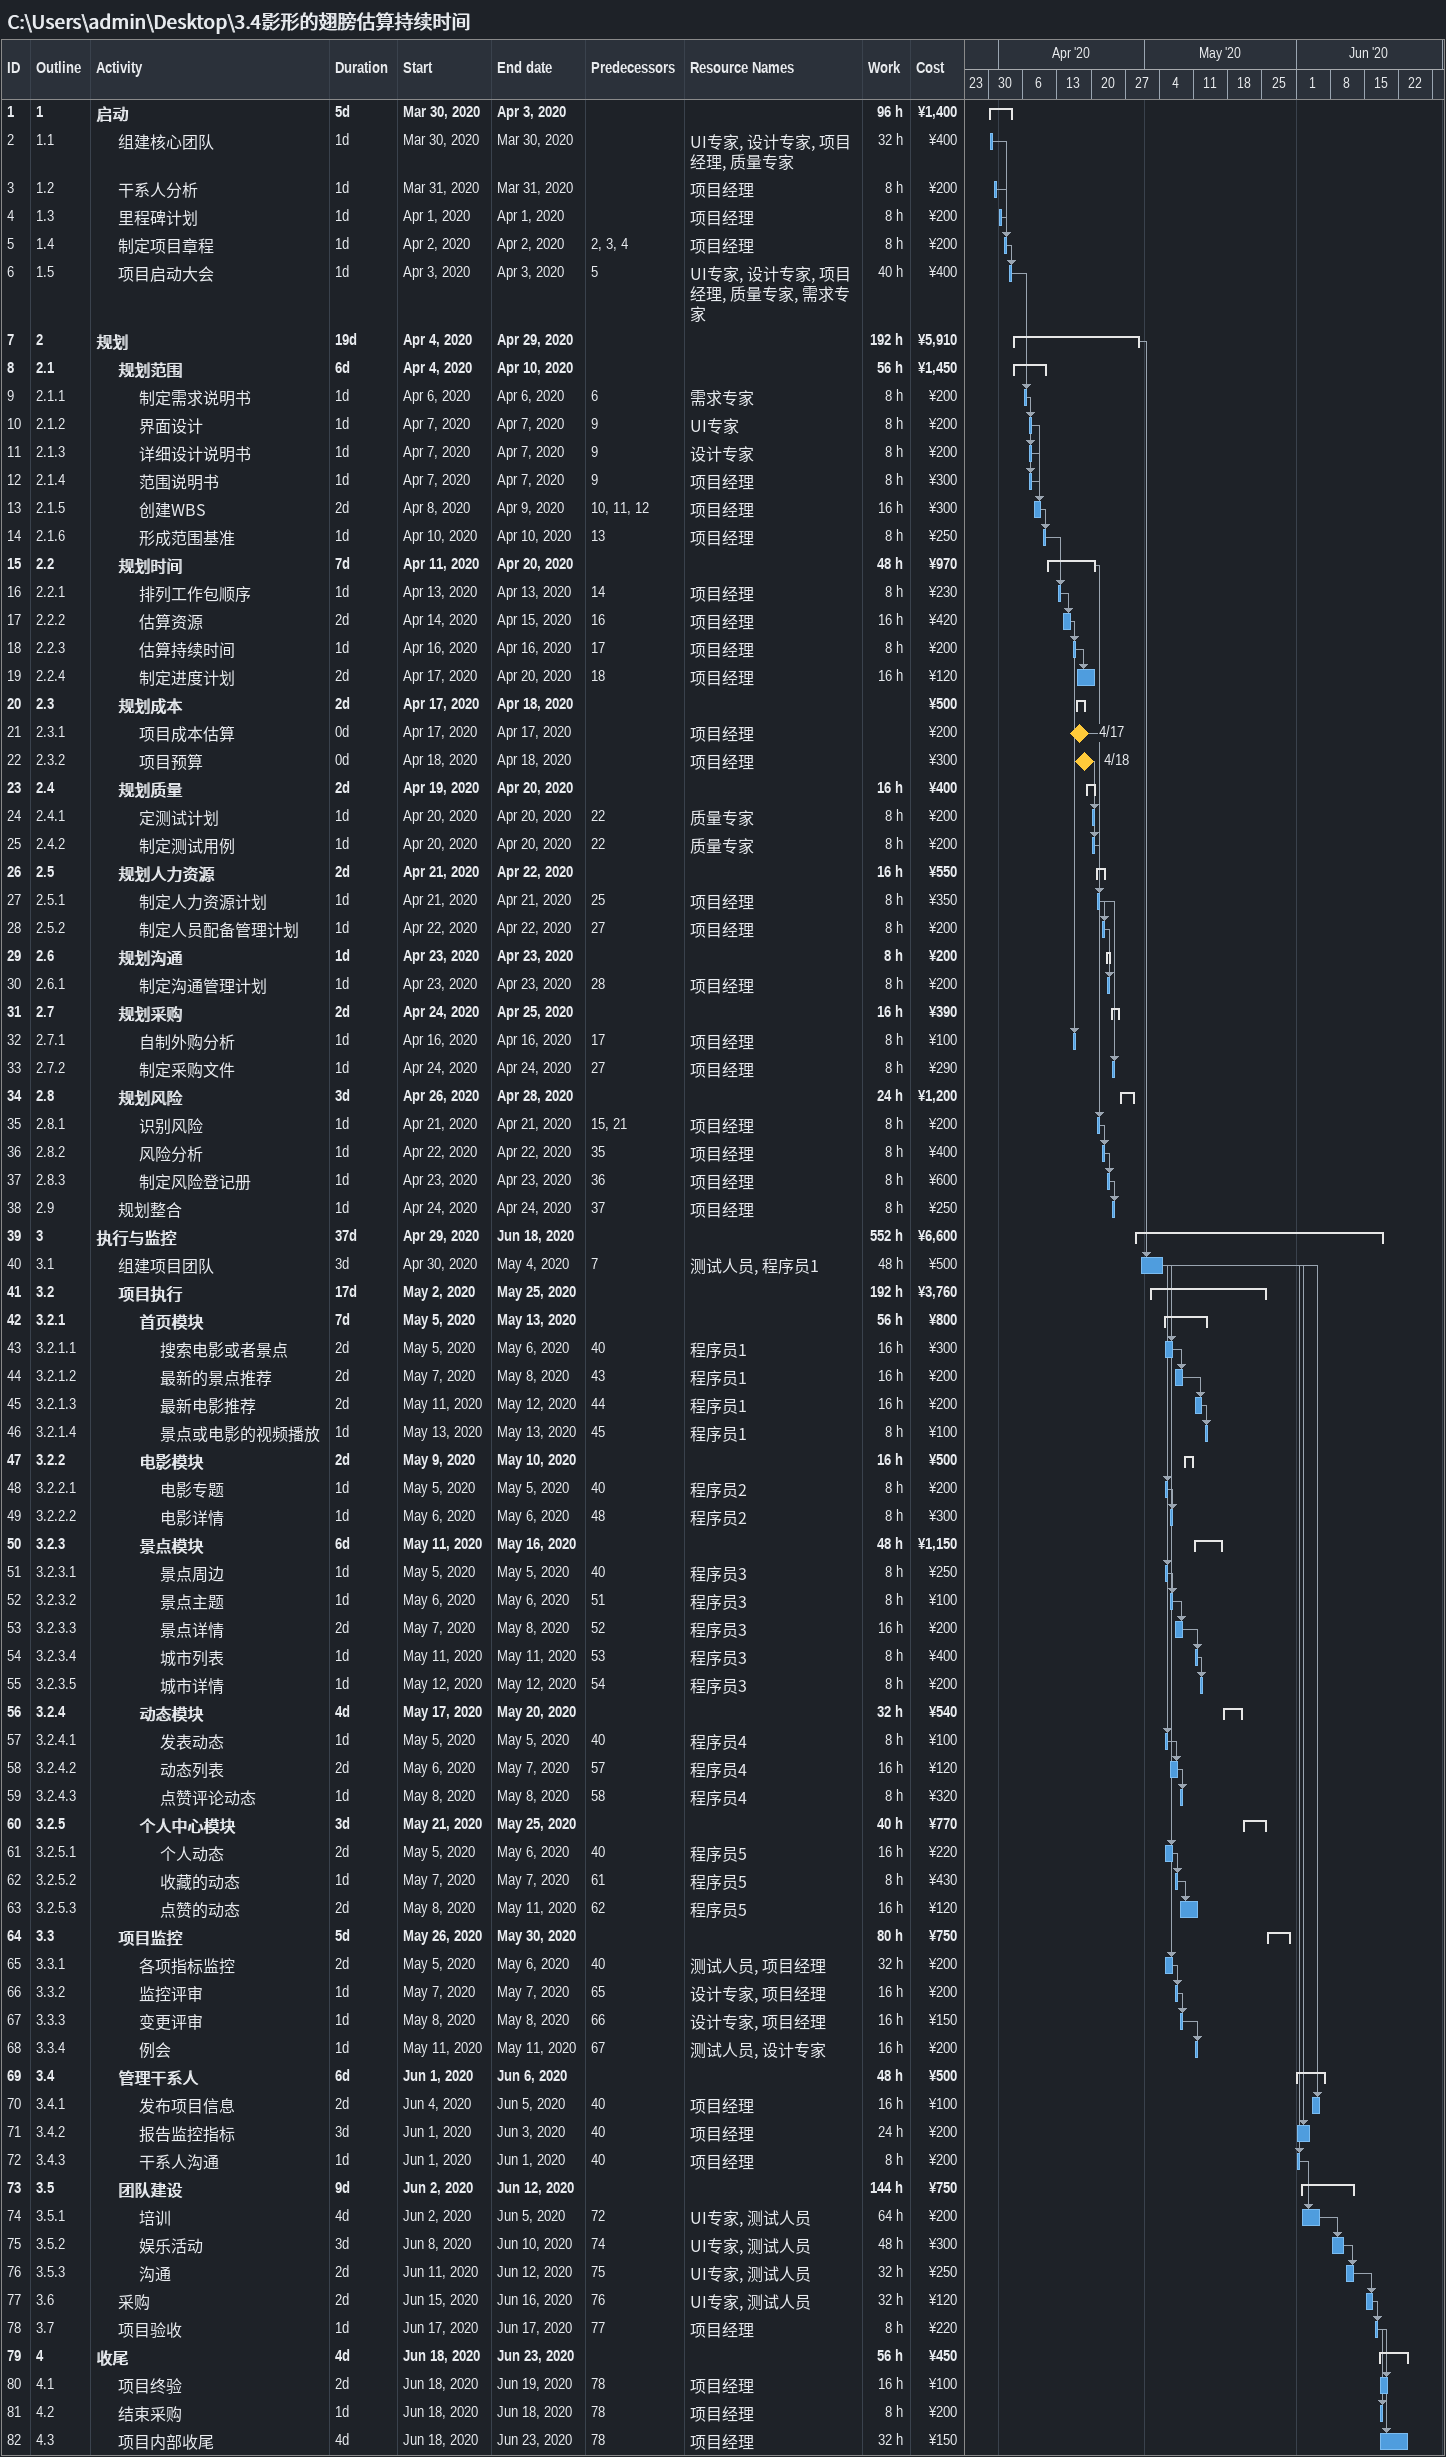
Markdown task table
C:\Users\admin\Desktop\3.4影形的翅膀估算持续时间

| ID | WBS | Task | Duration | Start | Finish | Predecessors | Resources | Work (h) | Cost (¥) |
|---|---|---|---|---|---|---|---|---|---|
| 1 | 1 | **启动** | 5d | 2020-03-30 | 2020-04-03 |  |  | 96 | 1400 |
| 2 | 1.1 | 组建核心团队 | 1d | 2020-03-30 | 2020-03-30 |  | UI专家, 设计专家, 项目经理, 质量专家 | 32 | 400 |
| 3 | 1.2 | 干系人分析 | 1d | 2020-03-31 | 2020-03-31 |  | 项目经理 | 8 | 200 |
| 4 | 1.3 | 里程碑计划 | 1d | 2020-04-01 | 2020-04-01 |  | 项目经理 | 8 | 200 |
| 5 | 1.4 | 制定项目章程 | 1d | 2020-04-02 | 2020-04-02 | 2, 3, 4 | 项目经理 | 8 | 200 |
| 6 | 1.5 | 项目启动大会 | 1d | 2020-04-03 | 2020-04-03 | 5 | UI专家, 设计专家, 项目经理, 质量专家, 需求专家 | 40 | 400 |
| 7 | 2 | **规划** | 19d | 2020-04-04 | 2020-04-29 |  |  | 192 | 5910 |
| 8 | 2.1 | **规划范围** | 6d | 2020-04-04 | 2020-04-10 |  |  | 56 | 1450 |
| 9 | 2.1.1 | 制定需求说明书 | 1d | 2020-04-06 | 2020-04-06 | 6 | 需求专家 | 8 | 200 |
| 10 | 2.1.2 | 界面设计 | 1d | 2020-04-07 | 2020-04-07 | 9 | UI专家 | 8 | 200 |
| 11 | 2.1.3 | 详细设计说明书 | 1d | 2020-04-07 | 2020-04-07 | 9 | 设计专家 | 8 | 200 |
| 12 | 2.1.4 | 范围说明书 | 1d | 2020-04-07 | 2020-04-07 | 9 | 项目经理 | 8 | 300 |
| 13 | 2.1.5 | 创建WBS | 2d | 2020-04-08 | 2020-04-09 | 10, 11, 12 | 项目经理 | 16 | 300 |
| 14 | 2.1.6 | 形成范围基准 | 1d | 2020-04-10 | 2020-04-10 | 13 | 项目经理 | 8 | 250 |
| 15 | 2.2 | **规划时间** | 7d | 2020-04-11 | 2020-04-20 |  |  | 48 | 970 |
| 16 | 2.2.1 | 排列工作包顺序 | 1d | 2020-04-13 | 2020-04-13 | 14 | 项目经理 | 8 | 230 |
| 17 | 2.2.2 | 估算资源 | 2d | 2020-04-14 | 2020-04-15 | 16 | 项目经理 | 16 | 420 |
| 18 | 2.2.3 | 估算持续时间 | 1d | 2020-04-16 | 2020-04-16 | 17 | 项目经理 | 8 | 200 |
| 19 | 2.2.4 | 制定进度计划 | 2d | 2020-04-17 | 2020-04-20 | 18 | 项目经理 | 16 | 120 |
| 20 | 2.3 | **规划成本** | 2d | 2020-04-17 | 2020-04-18 |  |  |  | 500 |
| 21 | 2.3.1 | 项目成本估算 | 0d | 2020-04-17 | 2020-04-17 |  | 项目经理 |  | 200 |
| 22 | 2.3.2 | 项目预算 | 0d | 2020-04-18 | 2020-04-18 |  | 项目经理 |  | 300 |
| 23 | 2.4 | **规划质量** | 2d | 2020-04-19 | 2020-04-20 |  |  | 16 | 400 |
| 24 | 2.4.1 | 定测试计划 | 1d | 2020-04-20 | 2020-04-20 | 22 | 质量专家 | 8 | 200 |
| 25 | 2.4.2 | 制定测试用例 | 1d | 2020-04-20 | 2020-04-20 | 22 | 质量专家 | 8 | 200 |
| 26 | 2.5 | **规划人力资源** | 2d | 2020-04-21 | 2020-04-22 |  |  | 16 | 550 |
| 27 | 2.5.1 | 制定人力资源计划 | 1d | 2020-04-21 | 2020-04-21 | 25 | 项目经理 | 8 | 350 |
| 28 | 2.5.2 | 制定人员配备管理计划 | 1d | 2020-04-22 | 2020-04-22 | 27 | 项目经理 | 8 | 200 |
| 29 | 2.6 | **规划沟通** | 1d | 2020-04-23 | 2020-04-23 |  |  | 8 | 200 |
| 30 | 2.6.1 | 制定沟通管理计划 | 1d | 2020-04-23 | 2020-04-23 | 28 | 项目经理 | 8 | 200 |
| 31 | 2.7 | **规划采购** | 2d | 2020-04-24 | 2020-04-25 |  |  | 16 | 390 |
| 32 | 2.7.1 | 自制外购分析 | 1d | 2020-04-16 | 2020-04-16 | 17 | 项目经理 | 8 | 100 |
| 33 | 2.7.2 | 制定采购文件 | 1d | 2020-04-24 | 2020-04-24 | 27 | 项目经理 | 8 | 290 |
| 34 | 2.8 | **规划风险** | 3d | 2020-04-26 | 2020-04-28 |  |  | 24 | 1200 |
| 35 | 2.8.1 | 识别风险 | 1d | 2020-04-21 | 2020-04-21 | 15, 21 | 项目经理 | 8 | 200 |
| 36 | 2.8.2 | 风险分析 | 1d | 2020-04-22 | 2020-04-22 | 35 | 项目经理 | 8 | 400 |
| 37 | 2.8.3 | 制定风险登记册 | 1d | 2020-04-23 | 2020-04-23 | 36 | 项目经理 | 8 | 600 |
| 38 | 2.9 | 规划整合 | 1d | 2020-04-24 | 2020-04-24 | 37 | 项目经理 | 8 | 250 |
| 39 | 3 | **执行与监控** | 37d | 2020-04-29 | 2020-06-18 |  |  | 552 | 6600 |
| 40 | 3.1 | 组建项目团队 | 3d | 2020-04-30 | 2020-05-04 | 7 | 测试人员, 程序员1 | 48 | 500 |
| 41 | 3.2 | **项目执行** | 17d | 2020-05-02 | 2020-05-25 |  |  | 192 | 3760 |
| 42 | 3.2.1 | **首页模块** | 7d | 2020-05-05 | 2020-05-13 |  |  | 56 | 800 |
| 43 | 3.2.1.1 | 搜索电影或者景点 | 2d | 2020-05-05 | 2020-05-06 | 40 | 程序员1 | 16 | 300 |
| 44 | 3.2.1.2 | 最新的景点推荐 | 2d | 2020-05-07 | 2020-05-08 | 43 | 程序员1 | 16 | 200 |
| 45 | 3.2.1.3 | 最新电影推荐 | 2d | 2020-05-11 | 2020-05-12 | 44 | 程序员1 | 16 | 200 |
| 46 | 3.2.1.4 | 景点或电影的视频播放 | 1d | 2020-05-13 | 2020-05-13 | 45 | 程序员1 | 8 | 100 |
| 47 | 3.2.2 | **电影模块** | 2d | 2020-05-09 | 2020-05-10 |  |  | 16 | 500 |
| 48 | 3.2.2.1 | 电影专题 | 1d | 2020-05-05 | 2020-05-05 | 40 | 程序员2 | 8 | 200 |
| 49 | 3.2.2.2 | 电影详情 | 1d | 2020-05-06 | 2020-05-06 | 48 | 程序员2 | 8 | 300 |
| 50 | 3.2.3 | **景点模块** | 6d | 2020-05-11 | 2020-05-16 |  |  | 48 | 1150 |
| 51 | 3.2.3.1 | 景点周边 | 1d | 2020-05-05 | 2020-05-05 | 40 | 程序员3 | 8 | 250 |
| 52 | 3.2.3.2 | 景点主题 | 1d | 2020-05-06 | 2020-05-06 | 51 | 程序员3 | 8 | 100 |
| 53 | 3.2.3.3 | 景点详情 | 2d | 2020-05-07 | 2020-05-08 | 52 | 程序员3 | 16 | 200 |
| 54 | 3.2.3.4 | 城市列表 | 1d | 2020-05-11 | 2020-05-11 | 53 | 程序员3 | 8 | 400 |
| 55 | 3.2.3.5 | 城市详情 | 1d | 2020-05-12 | 2020-05-12 | 54 | 程序员3 | 8 | 200 |
| 56 | 3.2.4 | **动态模块** | 4d | 2020-05-17 | 2020-05-20 |  |  | 32 | 540 |
| 57 | 3.2.4.1 | 发表动态 | 1d | 2020-05-05 | 2020-05-05 | 40 | 程序员4 | 8 | 100 |
| 58 | 3.2.4.2 | 动态列表 | 2d | 2020-05-06 | 2020-05-07 | 57 | 程序员4 | 16 | 120 |
| 59 | 3.2.4.3 | 点赞评论动态 | 1d | 2020-05-08 | 2020-05-08 | 58 | 程序员4 | 8 | 320 |
| 60 | 3.2.5 | **个人中心模块** | 3d | 2020-05-21 | 2020-05-25 |  |  | 40 | 770 |
| 61 | 3.2.5.1 | 个人动态 | 2d | 2020-05-05 | 2020-05-06 | 40 | 程序员5 | 16 | 220 |
| 62 | 3.2.5.2 | 收藏的动态 | 1d | 2020-05-07 | 2020-05-07 | 61 | 程序员5 | 8 | 430 |
| 63 | 3.2.5.3 | 点赞的动态 | 2d | 2020-05-08 | 2020-05-11 | 62 | 程序员5 | 16 | 120 |
| 64 | 3.3 | **项目监控** | 5d | 2020-05-26 | 2020-05-30 |  |  | 80 | 750 |
| 65 | 3.3.1 | 各项指标监控 | 2d | 2020-05-05 | 2020-05-06 | 40 | 测试人员, 项目经理 | 32 | 200 |
| 66 | 3.3.2 | 监控评审 | 1d | 2020-05-07 | 2020-05-07 | 65 | 设计专家, 项目经理 | 16 | 200 |
| 67 | 3.3.3 | 变更评审 | 1d | 2020-05-08 | 2020-05-08 | 66 | 设计专家, 项目经理 | 16 | 150 |
| 68 | 3.3.4 | 例会 | 1d | 2020-05-11 | 2020-05-11 | 67 | 测试人员, 设计专家 | 16 | 200 |
| 69 | 3.4 | **管理干系人** | 6d | 2020-06-01 | 2020-06-06 |  |  | 48 | 500 |
| 70 | 3.4.1 | 发布项目信息 | 2d | 2020-06-04 | 2020-06-05 | 40 | 项目经理 | 16 | 100 |
| 71 | 3.4.2 | 报告监控指标 | 3d | 2020-06-01 | 2020-06-03 | 40 | 项目经理 | 24 | 200 |
| 72 | 3.4.3 | 干系人沟通 | 1d | 2020-06-01 | 2020-06-01 | 40 | 项目经理 | 8 | 200 |
| 73 | 3.5 | **团队建设** | 9d | 2020-06-02 | 2020-06-12 |  |  | 144 | 750 |
| 74 | 3.5.1 | 培训 | 4d | 2020-06-02 | 2020-06-05 | 72 | UI专家, 测试人员 | 64 | 200 |
| 75 | 3.5.2 | 娱乐活动 | 3d | 2020-06-08 | 2020-06-10 | 74 | UI专家, 测试人员 | 48 | 300 |
| 76 | 3.5.3 | 沟通 | 2d | 2020-06-11 | 2020-06-12 | 75 | UI专家, 测试人员 | 32 | 250 |
| 77 | 3.6 | 采购 | 2d | 2020-06-15 | 2020-06-16 | 76 | UI专家, 测试人员 | 32 | 120 |
| 78 | 3.7 | 项目验收 | 1d | 2020-06-17 | 2020-06-17 | 77 | 项目经理 | 8 | 220 |
| 79 | 4 | **收尾** | 4d | 2020-06-18 | 2020-06-23 |  |  | 56 | 450 |
| 80 | 4.1 | 项目终验 | 2d | 2020-06-18 | 2020-06-19 | 78 | 项目经理 | 16 | 100 |
| 81 | 4.2 | 结束采购 | 1d | 2020-06-18 | 2020-06-18 | 78 | 项目经理 | 8 | 200 |
| 82 | 4.3 | 项目内部收尾 | 4d | 2020-06-18 | 2020-06-23 | 78 | 项目经理 | 32 | 150 |
